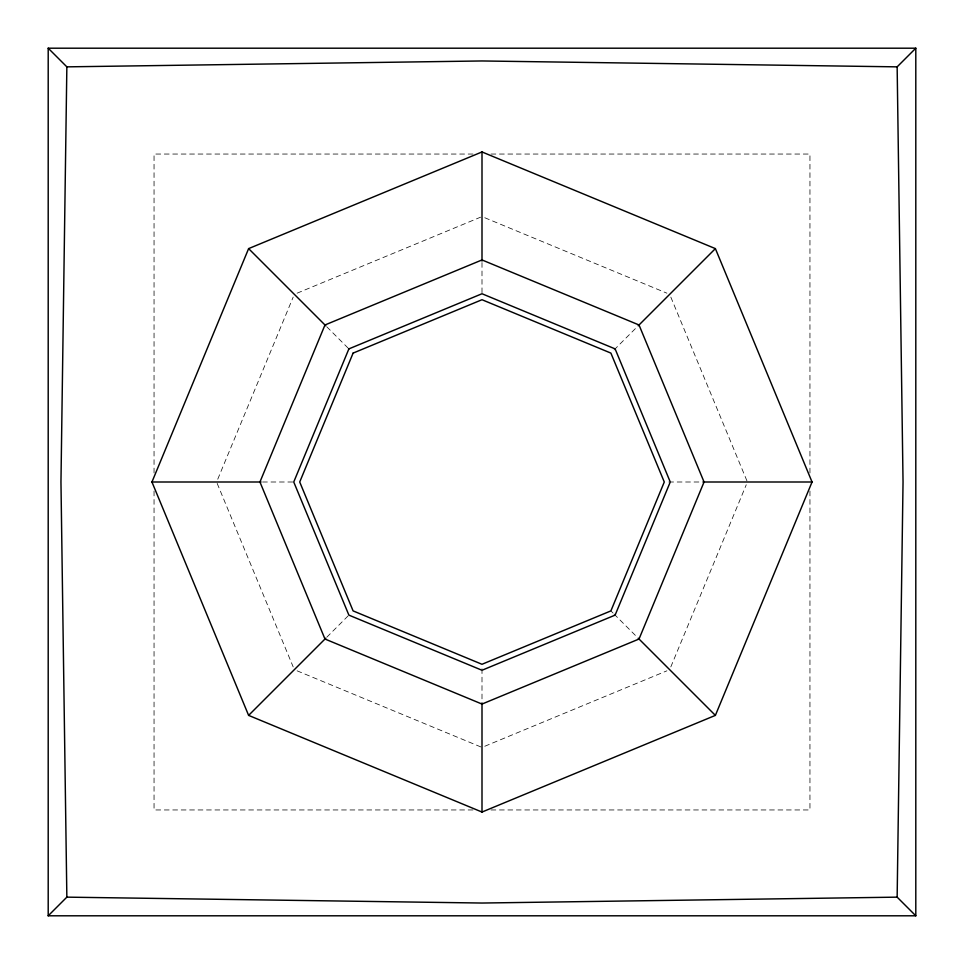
<?xml version="1.0" encoding="UTF-8"?>
<svg xmlns="http://www.w3.org/2000/svg" width="964" height="964" viewBox="0 0 964 964"><rect width="100%" height="100%" fill="white"/><g stroke="black" fill="none" stroke-linecap="round" stroke-linejoin="round"><path stroke-width="0.72" stroke-dasharray="4.82 3.62" d="M217.744 479.216L293.177 297.105M670.824 666.895L746.256 484.784M326.832 637.168L349.956 614.044M614.044 349.956L637.168 326.832M297.105 293.177L480.614 217.165M484.784 746.256L666.895 670.824M472.975 154.047L154.047 154.047L154.047 472.975M491.025 154.047L809.953 154.047L809.953 472.975M262.557 482L295.261 482M668.739 482L701.443 482M472.975 809.953L154.047 809.953L154.047 491.025M491.025 809.953L809.953 809.953L809.953 491.025M484.784 217.744L666.895 293.177M297.105 670.824L482 747.413M326.832 326.832L349.956 349.956M610.899 610.899L612.996 612.996M614.044 614.044L637.168 637.168M670.824 297.105L747.413 482M217.165 483.386L293.177 666.895M482 262.557L482 295.261M482 668.739L482 701.443"/><path stroke-width="1.45" d="M48.2 48.2L66.853 66.853L60.961 482L66.853 897.147L48.2 915.8L915.8 915.8L915.8 48.2L48.2 48.2L48.2 915.8M915.8 915.8L897.147 897.147L903.039 482L897.147 66.853L915.8 48.2M151.951 482L248.616 248.616L482 151.951L715.384 248.616L812.049 482L715.384 715.384L482 812.049L248.616 715.384L151.951 482L261.075 482M248.616 715.384L325.784 638.216M638.216 325.784L715.384 248.616M66.853 66.853L482 60.961L897.147 66.853M897.147 897.147L482 903.039L66.853 897.147M702.925 482L812.049 482M248.616 248.616L325.784 325.784M638.216 638.216L715.384 715.384M482 151.951L482 261.075M482 702.925L482 812.049M324.976 324.976L259.943 482L324.976 639.024L482 704.057L639.024 639.024L704.057 482L639.024 324.976L482 259.943L324.976 324.976M348.884 348.884L293.743 482L348.884 615.116L482 670.257L615.116 615.116L670.257 482L615.116 348.884L482 293.743L348.884 348.884M353.101 353.101L299.72 482L353.101 610.899L482 664.28L610.899 610.899L664.28 482L610.899 353.101L482 299.72L353.101 353.101"/></g></svg>
